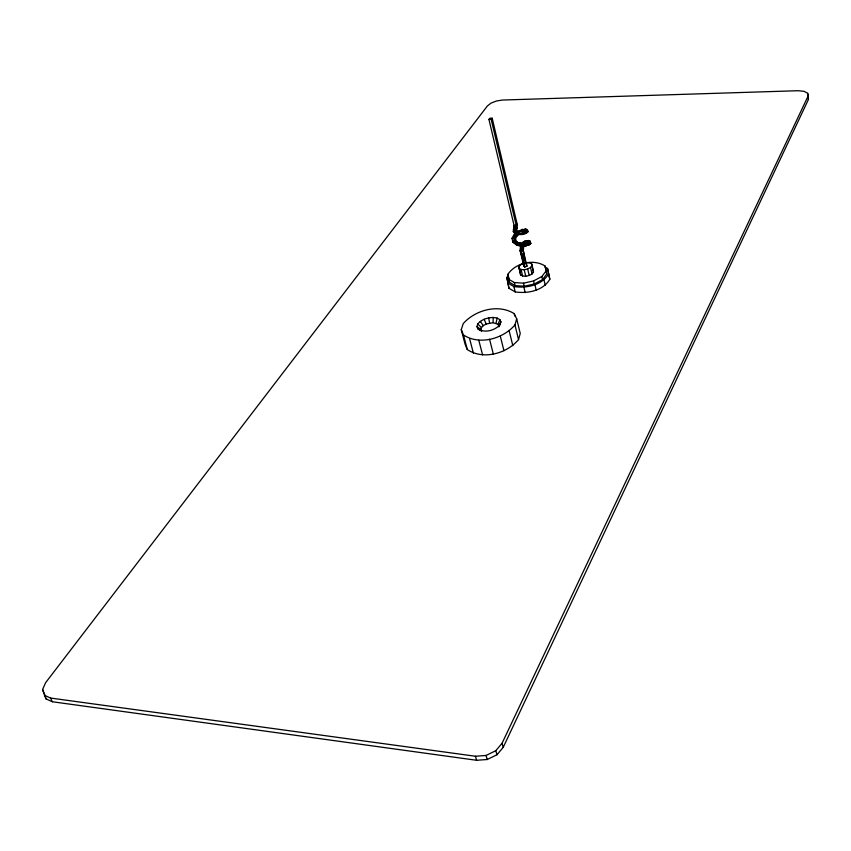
<?xml version="1.0" encoding="UTF-8"?>
<svg xmlns="http://www.w3.org/2000/svg" width="851" height="851" viewBox="0 0 851 851"><rect width="100%" height="100%" fill="white"/><g stroke="black" fill="none" stroke-linecap="round" stroke-linejoin="round"><path stroke-width="1.28" d="M517.195 228.185L516.227 226.76L514.036 226.972L517.185 224.228L515.472 229.621L516.706 231.919L517.185 224.228L492.186 118.215L489.931 118.215L488.931 119.395L514.047 225.366L513.355 231.61L514.291 232.759L514.259 231.185L513.355 231.61L515.344 233.908C519.621 235.163 525.024 234.908 528.258 231.493L525.716 228.834L517.887 231.312L518.206 232.036L523.971 230.217L525.716 228.834M492.186 118.215L491.187 119.395L516.238 225.419L516.227 226.76L513.302 229.738L515.472 229.621L516.429 231.068L515.483 230.44L513.355 231.61M500.931 321.912L498.835 326.05L498.058 324.337L493.059 322.689L493.24 317.466L497.186 318.083L499.888 319.646L500.931 321.912L498.877 326.869M518.185 232.217L518.206 231.525L516.057 231.068L514.695 233.068L515.344 233.908M522.301 242.737L524.854 241.173L521.876 244.088L522.301 242.737L524.854 241.173L528.492 240.546L530.067 241.12L529.056 242.301C524.876 243.822 519.323 244.609 515.94 241.067L515.302 234.429L513.791 237.365L514.387 240.237L517.142 242.418L521.344 243.46C522.365 249.29 514.185 243.503 512.791 241.961L512.036 238.323L514.004 234.493L515.302 234.429L516.759 236.163L512.791 241.961L517.11 245.014M514.695 233.068L523.078 233.802L526.907 232.749L525.812 230.568L518.206 231.525L517.908 234.546L514.695 233.068L515.483 230.44L517.929 233.855L522.11 234.504L527.014 229.44L524.025 231.493L525.812 230.568L528.258 231.493L525.12 233.674M496.027 323.157L497.186 318.083M523.79 245.939L523.301 250.683L525.078 260.395M520.163 250.683L524.812 267.054L521.12 251.428L523.312 247.822L521.142 246.896L520.163 250.683L521.12 251.428L523.301 250.683L526.96 266.172L524.812 267.054L523.833 266.129L520.163 250.683L520.897 245.205M518.536 339.592L520.238 333.454L516.685 318.827L514.185 313.625C498.25 303.626 475.209 310.03 463.252 323.593L461.253 329.656L465.071 344.187L467.295 349.538C483.06 360.239 506.845 353.622 518.536 339.592L514.951 324.922L516.685 318.827M481.57 331.284L480.826 329.56L481.443 327.582L483.325 325.635L486.198 324.029L493.059 322.689M480.666 330.677L477.932 328.88L476.932 326.593L477.762 323.965C481.453 319.37 487.549 317.625 493.24 317.466M517.482 234.099L516.759 236.163L518.525 234.716M521.301 243.588L526.173 245.716L529.737 244.609L530.801 243.375L530.067 241.12L524.61 243.471L525.79 243.312L526.173 245.716L521.12 245.886L516.153 244.641L514.387 240.237L515.94 241.067M498.058 324.337L499.888 319.646M42.55 689.587L45.603 682.704L487.4 105.949L491.006 103.12L496.59 100.961L502.664 100.035L798.025 90.717L804.046 91.302L807.705 93.333L808.45 99.418L503.218 747.338L496.984 754.752L487.229 759.507L476.624 760.283L52.251 701.735L46.028 698.894L42.55 689.587L43.805 692.342M516.153 244.641L517.142 242.418L521.344 243.46M44.348 695.214L50.571 698.054L475.411 756.241L486.027 755.465L495.793 750.699L502.047 743.295L808.014 96.269L807.705 93.333M528.492 240.546L526.609 241.439L524.759 244.141L523.971 241.897L528.492 240.546L527.758 241.865L523.971 241.897L524.312 244.418M523.035 231.802L523.971 230.217L524.918 230.664M521.461 230.6L522.291 229.366L518.206 232.036M508.398 275.469L506.834 277.437L508.962 288.276L515.185 291.904C527.641 293.818 542.949 290.84 549.831 279.298L547.555 268.469L545.438 267.31M507.664 282.947L513.887 286.553C526.365 288.436 541.672 285.468 548.608 273.937L547.555 268.469M542.555 279.553L546.757 274.086L545.108 266.065C533.566 258.502 515.515 262.97 507.919 274.256L509.419 282.309L515.11 285.596L524.227 286.223L534.3 284.011L542.555 279.553L541.853 276.501L546.055 271.043L545.108 266.065M532.056 273.969L533.513 272.097L531.684 263.874C527.694 261.246 521.429 262.799 518.802 266.714L520.642 274.937C524.046 277.415 528.779 276.054 532.056 273.969L530.524 267.459L531.992 265.586L531.684 263.874M520.684 231.312L522.291 229.366M520.163 248.013L521.142 246.896L521.12 251.428L526.96 266.172M461.253 329.656L463.465 334.964C479.368 345.517 503.101 338.879 514.951 324.922M500.143 324.539C495.005 330.539 484.815 333.379 477.932 328.88M521.535 232.185L522.503 231.472L523.078 233.802M512.036 238.323L513.791 237.365L515.44 238.695M524.993 245.875L530.801 243.375L529.056 242.301L527.024 242.726M508.685 279.266L514.376 282.543L523.503 283.17L533.577 280.947L541.853 276.501M519.089 268.427C522.514 270.895 527.237 269.522 530.524 267.459M528.492 244.12L530.801 243.375M527.694 245.035L529.737 244.609L529.056 242.301L526.173 245.716L521.12 245.886L517.142 242.418M488.931 119.395L491.187 119.395M514.047 225.366L516.238 225.419M518.206 231.525L520.429 231.961M526.875 230.834L528.258 231.493M476.932 326.593L480.826 329.56M477.762 323.965L481.443 327.582M519.589 244.397L521.078 246.003M480.283 321.391L483.325 325.635M50.571 698.054L52.251 701.735M484.102 319.253L486.198 324.029M44.22 693.257L46.028 698.894M475.411 756.241L476.624 760.283M486.027 755.465L487.229 759.507M495.793 750.699L496.984 754.752M502.047 743.295L503.218 747.338M463.465 334.964L467.295 349.538M469.614 338.677L473.422 353.303M478.783 340.198L482.57 354.867M489.57 339.262L493.303 353.963M500.271 336.017L503.952 350.729M509.196 330.965L512.823 345.666M506.834 277.437L508.962 288.276M514.185 313.625L514.781 316.051M513.887 286.553L515.185 291.904M507.919 274.256L508.409 276.277M514.376 282.543L515.11 285.596M521.067 269.544L522.61 276.054M523.503 283.17L524.227 286.223M523.897 287.244L525.173 292.616M518.802 266.714L520.642 274.937M524.205 269.746L525.748 276.256M534.949 284.819L536.215 290.202M533.577 280.947L534.3 284.011M527.673 268.98L529.216 275.501M531.992 265.586L533.513 272.097M544.012 279.926L545.246 285.308M548.608 273.937L549.831 279.298M546.055 271.043L546.757 274.086M488.655 317.88L489.612 322.997M508.653 277.288L509.419 282.309M808.014 96.269L808.45 99.418M523.376 261.151L523.833 266.129"/></g></svg>
